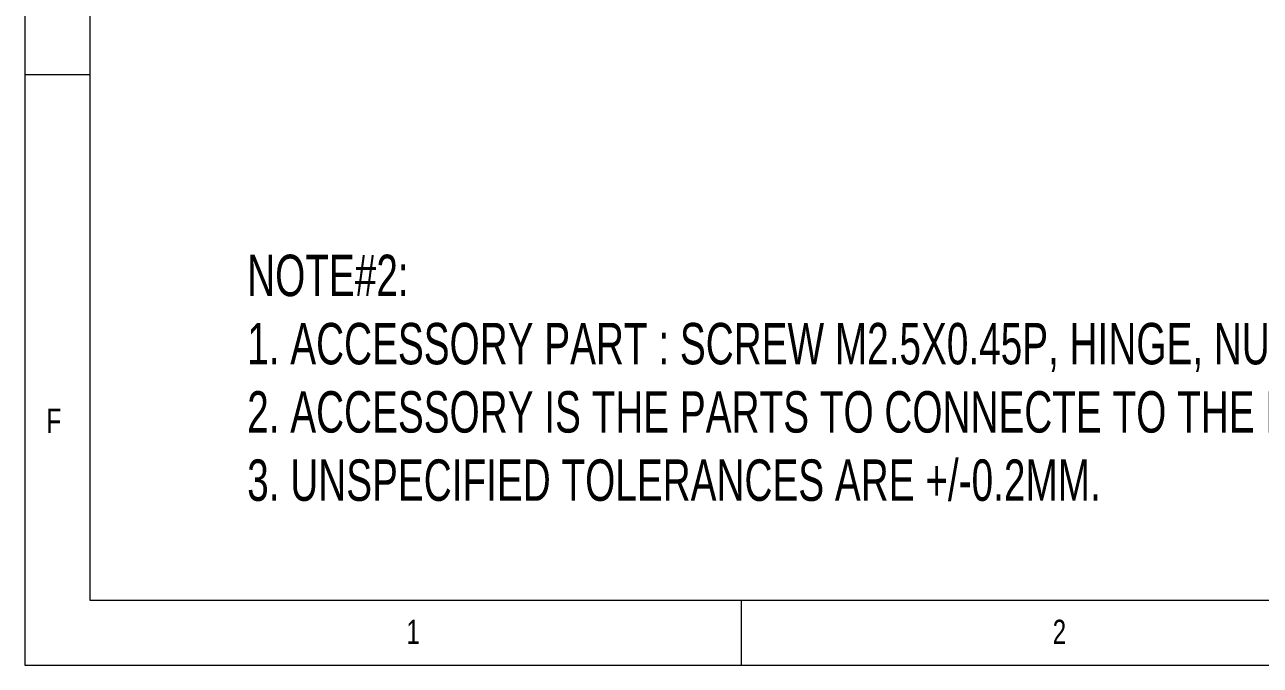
# Model space of a CAD drawing. Header units: millimetres. Extents: x 5 to 415, y 5 to 292.
# Drawn here: x 5 to 99.8, y 5 to 54.1 of the extents above; entities that cross this region are included whole.
import ezdxf

# ---------------------------------------------------------------- set-up
doc = ezdxf.new("R2010")
doc.units = ezdxf.units.MM
doc.linetypes.add('CENTERX2', pattern=[20.32, 12.7, -2.54, 2.54, -2.54])
doc.layers.add('CENTER_LINE', color=7, linetype='CENTERX2')
doc.styles.add('SLDTEXTSTYLE0', font='TXT', dxfattribs={"width": 0.7})
doc.styles.add('SLDTEXTSTYLE1', font='TXT', dxfattribs={"width": 0.75})

# ---------------------------------------------------------------- blocks, each defined once
blk = doc.blocks.new('SW_NOTE_0_1')
at = {"layer": 'CENTER_LINE', "color": 0, "char_height": 3.175, "attachment_point": 1, "style": 'SLDTEXTSTYLE0'}
for s, insert in [('NOTE#2:', (0, 4.093)), ('1. ACCESSORY PART : SCREW M2.5X0.45P, HINGE, NUT M2.5X0.45P, NUT M3X0.5P, ROD END TIP SUS.', (0, -1.141)), ('2. ACCESSORY IS THE PARTS TO CONNECTE TO THE FIXTURE.', (0, -6.374)), ('3. UNSPECIFIED TOLERANCES ARE +/-0.2MM.', (0, -11.607))]:
    blk.add_mtext(s, dxfattribs=dict(at, insert=insert))

msp = doc.modelspace()

# ---------------------------------------------------------------- linework, layer by layer
at = {"color": 7, "linetype": 'Continuous', "lineweight": 18}
for p, q in [((5, 292), (5, 5)), ((10, 287), (10, 10)), ((10, 50.271), (5, 50.271)), ((10, 10), (410.25, 10)), ((60, 5), (60, 10)), ((5, 5), (415, 5))]:
    msp.add_line(p, q, dxfattribs=at)

# ---------------------------------------------------------------- block references
at = {"layer": 'CENTER_LINE'}
msp.add_blockref('SW_NOTE_0_1', (22.068, 32.394), dxfattribs=at)

# ---------------------------------------------------------------- texts
at = {"color": 7, "linetype": 'Continuous', "lineweight": 0, "char_height": 1.852, "attachment_point": 1, "style": 'SLDTEXTSTYLE1'}
for s, insert in [('F', (6.667, 24.668)), ('1', (34.278, 8.493)), ('2', (83.861, 8.493))]:
    msp.add_mtext(s, dxfattribs=dict(at, insert=insert))

doc.saveas('drawing.dxf')
